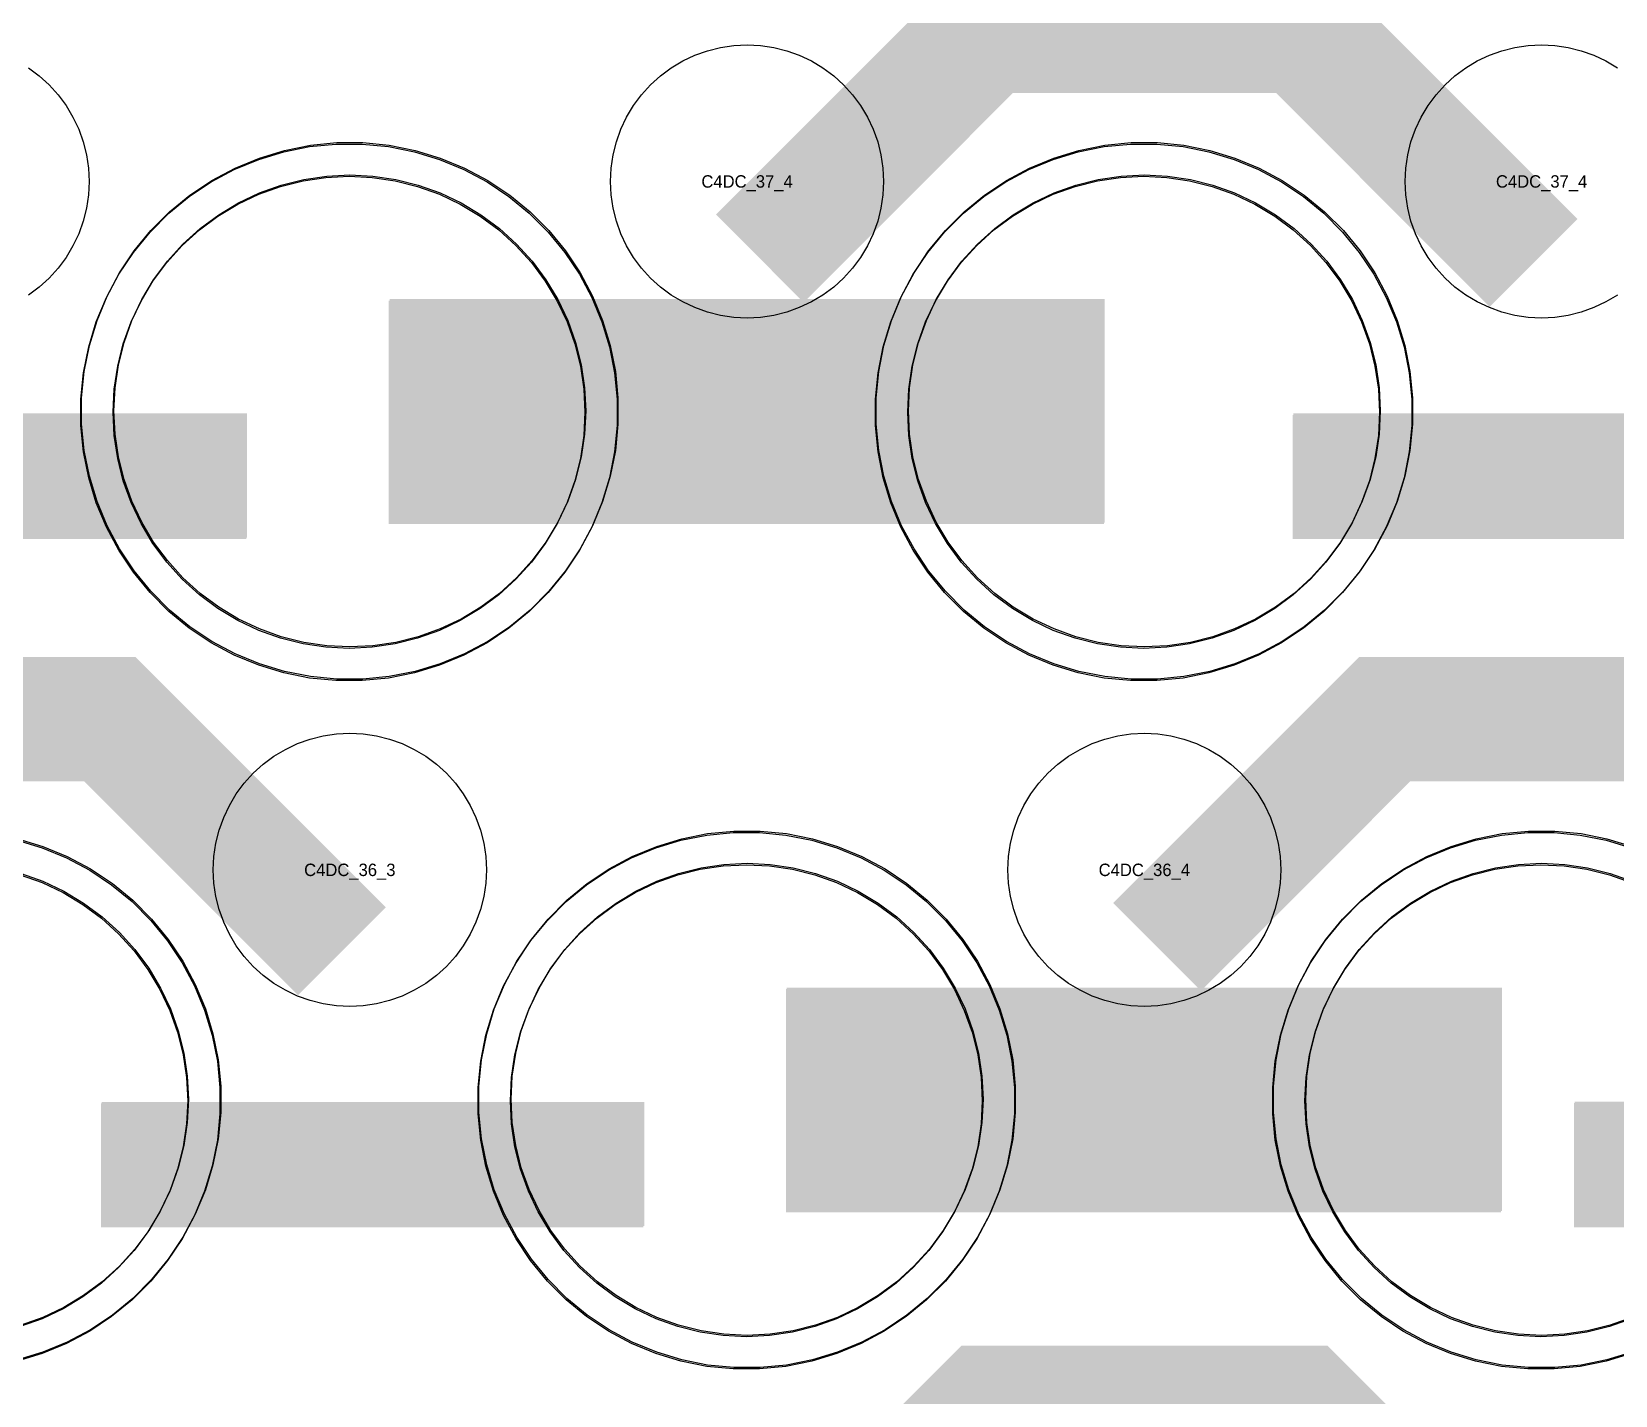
# Model space of a CAD drawing. Extents: x -11880 to 11880, y -14992 to 14992.
# Drawn here: x -10864.1 to -10545.2, y -9910.8 to -9636.4 of the extents above; entities that cross this region are included whole.
import ezdxf
from ezdxf.enums import TextEntityAlignment as Align

# ---------------------------------------------------------------- set-up
doc = ezdxf.new("R2010")
doc.units = 0
doc.header["$MEASUREMENT"] = 0
for name, color, linetype in [('GDS_775_DT_237', 138, 'CONTINUOUS'), ('RDL1_FS', 34, 'CONTINUOUS'), ('RDL_BS', 160, 'CONTINUOUS')]:
    doc.layers.add(name, color=color, linetype=linetype)

msp = doc.modelspace()

# ---------------------------------------------------------------- linework, layer by layer
at = {"layer": 'RDL1_FS', "color": 241, "true_color": 0xf7abae}
for points in [[(-10800.149, -9760.486), (-10804.806, -9760.257), (-10809.417, -9759.573), (-10813.94, -9758.441), (-10818.33, -9756.869), (-10822.544, -9754.877), (-10826.544, -9752.479), (-10830.289, -9749.701), (-10833.743, -9746.571), (-10836.873, -9743.117), (-10839.651, -9739.372), (-10842.049, -9735.372), (-10844.041, -9731.158), (-10845.613, -9726.768), (-10846.745, -9722.245), (-10847.429, -9717.634), (-10847.658, -9712.977), (-10847.429, -9708.32), (-10846.745, -9703.709), (-10845.613, -9699.186), (-10844.041, -9694.796), (-10842.049, -9690.582), (-10839.651, -9686.582), (-10836.873, -9682.837), (-10833.743, -9679.383), (-10830.289, -9676.253), (-10826.544, -9673.475), (-10822.544, -9671.077), (-10818.33, -9669.085), (-10813.94, -9667.513), (-10809.417, -9666.381), (-10804.806, -9665.697), (-10800.149, -9665.468), (-10795.492, -9665.697), (-10790.881, -9666.381), (-10786.358, -9667.513), (-10781.968, -9669.085), (-10777.754, -9671.077), (-10773.754, -9673.475), (-10770.009, -9676.253), (-10766.555, -9679.383), (-10763.425, -9682.837), (-10760.647, -9686.582), (-10758.249, -9690.582), (-10756.257, -9694.796), (-10754.685, -9699.186), (-10753.553, -9703.709), (-10752.869, -9708.32), (-10752.64, -9712.977), (-10752.869, -9717.634), (-10753.553, -9722.245), (-10754.685, -9726.768), (-10756.257, -9731.158), (-10758.249, -9735.372), (-10760.647, -9739.372), (-10763.425, -9743.117), (-10766.555, -9746.571), (-10770.009, -9749.701), (-10773.754, -9752.479), (-10777.754, -9754.877), (-10781.968, -9756.869), (-10786.358, -9758.441), (-10790.881, -9759.573), (-10795.492, -9760.257)], [(-10640.149, -9760.486), (-10644.806, -9760.257), (-10649.417, -9759.573), (-10653.94, -9758.441), (-10658.33, -9756.869), (-10662.544, -9754.877), (-10666.544, -9752.479), (-10670.289, -9749.701), (-10673.743, -9746.571), (-10676.873, -9743.117), (-10679.651, -9739.372), (-10682.049, -9735.372), (-10684.041, -9731.158), (-10685.613, -9726.768), (-10686.745, -9722.245), (-10687.429, -9717.634), (-10687.658, -9712.977), (-10687.429, -9708.32), (-10686.745, -9703.709), (-10685.613, -9699.186), (-10684.041, -9694.796), (-10682.049, -9690.582), (-10679.651, -9686.582), (-10676.873, -9682.837), (-10673.743, -9679.383), (-10670.289, -9676.253), (-10666.544, -9673.475), (-10662.544, -9671.077), (-10658.33, -9669.085), (-10653.94, -9667.513), (-10649.417, -9666.381), (-10644.806, -9665.697), (-10640.149, -9665.468), (-10635.492, -9665.697), (-10630.881, -9666.381), (-10626.358, -9667.513), (-10621.968, -9669.085), (-10617.754, -9671.077), (-10613.754, -9673.475), (-10610.009, -9676.253), (-10606.555, -9679.383), (-10603.425, -9682.837), (-10600.647, -9686.582), (-10598.249, -9690.582), (-10596.257, -9694.796), (-10594.685, -9699.186), (-10593.553, -9703.709), (-10592.869, -9708.32), (-10592.64, -9712.977), (-10592.869, -9717.634), (-10593.553, -9722.245), (-10594.685, -9726.768), (-10596.257, -9731.158), (-10598.249, -9735.372), (-10600.647, -9739.372), (-10603.425, -9743.117), (-10606.555, -9746.571), (-10610.009, -9749.701), (-10613.754, -9752.479), (-10617.754, -9754.877), (-10621.968, -9756.869), (-10626.358, -9758.441), (-10630.881, -9759.573), (-10635.492, -9760.257)], [(-10720.149, -9899.051), (-10724.806, -9898.822), (-10729.417, -9898.138), (-10733.94, -9897.006), (-10738.33, -9895.434), (-10742.544, -9893.442), (-10746.544, -9891.044), (-10750.289, -9888.266), (-10753.743, -9885.136), (-10756.873, -9881.682), (-10759.651, -9877.937), (-10762.049, -9873.937), (-10764.041, -9869.723), (-10765.613, -9865.333), (-10766.745, -9860.81), (-10767.429, -9856.199), (-10767.658, -9851.542), (-10767.429, -9846.885), (-10766.745, -9842.274), (-10765.613, -9837.751), (-10764.041, -9833.361), (-10762.049, -9829.147), (-10759.651, -9825.147), (-10756.873, -9821.402), (-10753.743, -9817.948), (-10750.289, -9814.818), (-10746.544, -9812.04), (-10742.544, -9809.642), (-10738.33, -9807.65), (-10733.94, -9806.078), (-10729.417, -9804.946), (-10724.806, -9804.262), (-10720.149, -9804.033), (-10715.492, -9804.262), (-10710.881, -9804.946), (-10706.358, -9806.078), (-10701.968, -9807.65), (-10697.754, -9809.642), (-10693.754, -9812.04), (-10690.009, -9814.818), (-10686.555, -9817.948), (-10683.425, -9821.402), (-10680.647, -9825.147), (-10678.249, -9829.147), (-10676.257, -9833.361), (-10674.685, -9837.751), (-10673.553, -9842.274), (-10672.869, -9846.885), (-10672.64, -9851.542), (-10672.869, -9856.199), (-10673.553, -9860.81), (-10674.685, -9865.333), (-10676.257, -9869.723), (-10678.249, -9873.937), (-10680.647, -9877.937), (-10683.425, -9881.682), (-10686.555, -9885.136), (-10690.009, -9888.266), (-10693.754, -9891.044), (-10697.754, -9893.442), (-10701.968, -9895.434), (-10706.358, -9897.006), (-10710.881, -9898.138), (-10715.492, -9898.822)]]:
    msp.add_lwpolyline(points, close=True, dxfattribs=at)
at = {"layer": 'RDL1_FS'}
for points in [[(-10800, -9760.204), (-10804.657, -9759.975), (-10809.268, -9759.291), (-10813.791, -9758.159), (-10818.181, -9756.587), (-10822.395, -9754.595), (-10826.395, -9752.197), (-10830.14, -9749.419), (-10833.594, -9746.289), (-10836.724, -9742.835), (-10839.502, -9739.09), (-10841.9, -9735.09), (-10843.892, -9730.876), (-10845.464, -9726.486), (-10846.596, -9721.963), (-10847.28, -9717.352), (-10847.509, -9712.695), (-10847.28, -9708.038), (-10846.596, -9703.427), (-10845.464, -9698.904), (-10843.892, -9694.514), (-10841.9, -9690.3), (-10839.502, -9686.3), (-10836.724, -9682.555), (-10833.594, -9679.101), (-10830.14, -9675.971), (-10826.395, -9673.193), (-10822.395, -9670.795), (-10818.181, -9668.803), (-10813.791, -9667.231), (-10809.268, -9666.099), (-10804.657, -9665.415), (-10800, -9665.186), (-10795.343, -9665.415), (-10790.732, -9666.099), (-10786.209, -9667.231), (-10781.819, -9668.803), (-10777.605, -9670.795), (-10773.605, -9673.193), (-10769.86, -9675.971), (-10766.406, -9679.101), (-10763.276, -9682.555), (-10760.498, -9686.3), (-10758.1, -9690.3), (-10756.108, -9694.514), (-10754.536, -9698.904), (-10753.404, -9703.427), (-10752.72, -9708.038), (-10752.491, -9712.695), (-10752.72, -9717.352), (-10753.404, -9721.963), (-10754.536, -9726.486), (-10756.108, -9730.876), (-10758.1, -9735.09), (-10760.498, -9739.09), (-10763.276, -9742.835), (-10766.406, -9746.289), (-10769.86, -9749.419), (-10773.605, -9752.197), (-10777.605, -9754.595), (-10781.819, -9756.587), (-10786.209, -9758.159), (-10790.732, -9759.291), (-10795.343, -9759.975)], [(-10640, -9760.204), (-10644.657, -9759.975), (-10649.268, -9759.291), (-10653.791, -9758.159), (-10658.181, -9756.587), (-10662.395, -9754.595), (-10666.395, -9752.197), (-10670.14, -9749.419), (-10673.594, -9746.289), (-10676.724, -9742.835), (-10679.502, -9739.09), (-10681.9, -9735.09), (-10683.892, -9730.876), (-10685.464, -9726.486), (-10686.596, -9721.963), (-10687.28, -9717.352), (-10687.509, -9712.695), (-10687.28, -9708.038), (-10686.596, -9703.427), (-10685.464, -9698.904), (-10683.892, -9694.514), (-10681.9, -9690.3), (-10679.502, -9686.3), (-10676.724, -9682.555), (-10673.594, -9679.101), (-10670.14, -9675.971), (-10666.395, -9673.193), (-10662.395, -9670.795), (-10658.181, -9668.803), (-10653.791, -9667.231), (-10649.268, -9666.099), (-10644.657, -9665.415), (-10640, -9665.186), (-10635.343, -9665.415), (-10630.732, -9666.099), (-10626.209, -9667.231), (-10621.819, -9668.803), (-10617.605, -9670.795), (-10613.605, -9673.193), (-10609.86, -9675.971), (-10606.406, -9679.101), (-10603.276, -9682.555), (-10600.498, -9686.3), (-10598.1, -9690.3), (-10596.108, -9694.514), (-10594.536, -9698.904), (-10593.404, -9703.427), (-10592.72, -9708.038), (-10592.491, -9712.695), (-10592.72, -9717.352), (-10593.404, -9721.963), (-10594.536, -9726.486), (-10596.108, -9730.876), (-10598.1, -9735.09), (-10600.498, -9739.09), (-10603.276, -9742.835), (-10606.406, -9746.289), (-10609.86, -9749.419), (-10613.605, -9752.197), (-10617.605, -9754.595), (-10621.819, -9756.587), (-10626.209, -9758.159), (-10630.732, -9759.291), (-10635.343, -9759.975)], [(-10720, -9898.769), (-10724.657, -9898.54), (-10729.268, -9897.856), (-10733.791, -9896.724), (-10738.181, -9895.152), (-10742.395, -9893.16), (-10746.395, -9890.762), (-10750.14, -9887.984), (-10753.594, -9884.854), (-10756.724, -9881.4), (-10759.502, -9877.655), (-10761.9, -9873.655), (-10763.892, -9869.441), (-10765.464, -9865.051), (-10766.596, -9860.528), (-10767.28, -9855.917), (-10767.509, -9851.26), (-10767.28, -9846.603), (-10766.596, -9841.992), (-10765.464, -9837.469), (-10763.892, -9833.079), (-10761.9, -9828.865), (-10759.502, -9824.865), (-10756.724, -9821.12), (-10753.594, -9817.666), (-10750.14, -9814.536), (-10746.395, -9811.758), (-10742.395, -9809.36), (-10738.181, -9807.368), (-10733.791, -9805.796), (-10729.268, -9804.664), (-10724.657, -9803.98), (-10720, -9803.751), (-10715.343, -9803.98), (-10710.732, -9804.664), (-10706.209, -9805.796), (-10701.819, -9807.368), (-10697.605, -9809.36), (-10693.605, -9811.758), (-10689.86, -9814.536), (-10686.406, -9817.666), (-10683.276, -9821.12), (-10680.498, -9824.865), (-10678.1, -9828.865), (-10676.108, -9833.079), (-10674.536, -9837.469), (-10673.404, -9841.992), (-10672.72, -9846.603), (-10672.491, -9851.26), (-10672.72, -9855.917), (-10673.404, -9860.528), (-10674.536, -9865.051), (-10676.108, -9869.441), (-10678.1, -9873.655), (-10680.498, -9877.655), (-10683.276, -9881.4), (-10686.406, -9884.854), (-10689.86, -9887.984), (-10693.605, -9890.762), (-10697.605, -9893.16), (-10701.819, -9895.152), (-10706.209, -9896.724), (-10710.732, -9897.856), (-10715.343, -9898.54)]]:
    msp.add_lwpolyline(points, close=True, dxfattribs=at)
at = {"layer": 'RDL1_FS', "color": 241, "true_color": 0xf7abae}
for points in [[(-10792.147, -9712.977, 45, 45, 0), (-10720.147, -9712.977, 45, 45, 0)], [(-10720.147, -9712.977, 45, 45, 0), (-10648.147, -9712.977, 45, 45, 0)], [(-10712.147, -9851.542, 45, 45, 0), (-10640.147, -9851.542, 45, 45, 0)], [(-10640.147, -9851.542, 45, 45, 0), (-10568.147, -9851.542, 45, 45, 0)]]:
    msp.add_lwpolyline(points, format="xyseb", dxfattribs=at)
at = {"layer": 'RDL1_FS'}
for points in [[(-10791.998, -9712.695, 45, 45, 0), (-10719.998, -9712.695, 45, 45, 0)], [(-10719.998, -9712.695, 45, 45, 0), (-10647.998, -9712.695, 45, 45, 0)], [(-10711.998, -9851.26, 45, 45, 0), (-10639.998, -9851.26, 45, 45, 0)], [(-10639.998, -9851.26, 45, 45, 0), (-10567.998, -9851.26, 45, 45, 0)]]:
    msp.add_lwpolyline(points, format="xyseb", dxfattribs=at)
at = {"layer": 'RDL1_FS', "color": 241, "true_color": 0xf7abae}
for points in [[(-10866.358, -9806.078), (-10861.968, -9807.65), (-10857.754, -9809.642), (-10853.754, -9812.04), (-10850.009, -9814.818), (-10846.555, -9817.948), (-10843.425, -9821.402), (-10840.647, -9825.147), (-10838.249, -9829.147), (-10836.257, -9833.361), (-10834.685, -9837.751), (-10833.553, -9842.274), (-10832.869, -9846.885), (-10832.64, -9851.542), (-10832.869, -9856.199), (-10833.553, -9860.81), (-10834.685, -9865.333), (-10836.257, -9869.723), (-10838.249, -9873.937), (-10840.647, -9877.937), (-10843.425, -9881.682), (-10846.555, -9885.136), (-10850.009, -9888.266), (-10853.754, -9891.044), (-10857.754, -9893.442), (-10861.968, -9895.434), (-10866.358, -9897.006)], [(-10541.968, -9895.434), (-10546.358, -9897.006), (-10550.881, -9898.138), (-10555.492, -9898.822), (-10560.149, -9899.051), (-10564.806, -9898.822), (-10569.417, -9898.138), (-10573.94, -9897.006), (-10578.33, -9895.434), (-10582.544, -9893.442), (-10586.544, -9891.044), (-10590.289, -9888.266), (-10593.743, -9885.136), (-10596.873, -9881.682), (-10599.651, -9877.937), (-10602.049, -9873.937), (-10604.041, -9869.723), (-10605.613, -9865.333), (-10606.745, -9860.81), (-10607.429, -9856.199), (-10607.658, -9851.542), (-10607.429, -9846.885), (-10606.745, -9842.274), (-10605.613, -9837.751), (-10604.041, -9833.361), (-10602.049, -9829.147), (-10599.651, -9825.147), (-10596.873, -9821.402), (-10593.743, -9817.948), (-10590.289, -9814.818), (-10586.544, -9812.04), (-10582.544, -9809.642), (-10578.33, -9807.65), (-10573.94, -9806.078), (-10569.417, -9804.946), (-10564.806, -9804.262), (-10560.149, -9804.033), (-10555.492, -9804.262), (-10550.881, -9804.946), (-10546.358, -9806.078), (-10541.968, -9807.65)]]:
    msp.add_lwpolyline(points, dxfattribs=at)
at = {"layer": 'RDL1_FS'}
for points in [[(-10866.209, -9805.796), (-10861.819, -9807.368), (-10857.605, -9809.36), (-10853.605, -9811.758), (-10849.86, -9814.536), (-10846.406, -9817.666), (-10843.276, -9821.12), (-10840.498, -9824.865), (-10838.1, -9828.865), (-10836.108, -9833.079), (-10834.536, -9837.469), (-10833.404, -9841.992), (-10832.72, -9846.603), (-10832.491, -9851.26), (-10832.72, -9855.917), (-10833.404, -9860.528), (-10834.536, -9865.051), (-10836.108, -9869.441), (-10838.1, -9873.655), (-10840.498, -9877.655), (-10843.276, -9881.4), (-10846.406, -9884.854), (-10849.86, -9887.984), (-10853.605, -9890.762), (-10857.605, -9893.16), (-10861.819, -9895.152), (-10866.209, -9896.724)], [(-10541.819, -9895.152), (-10546.209, -9896.724), (-10550.732, -9897.856), (-10555.343, -9898.54), (-10560, -9898.769), (-10564.657, -9898.54), (-10569.268, -9897.856), (-10573.791, -9896.724), (-10578.181, -9895.152), (-10582.395, -9893.16), (-10586.395, -9890.762), (-10590.14, -9887.984), (-10593.594, -9884.854), (-10596.724, -9881.4), (-10599.502, -9877.655), (-10601.9, -9873.655), (-10603.892, -9869.441), (-10605.464, -9865.051), (-10606.596, -9860.528), (-10607.28, -9855.917), (-10607.509, -9851.26), (-10607.28, -9846.603), (-10606.596, -9841.992), (-10605.464, -9837.469), (-10603.892, -9833.079), (-10601.9, -9828.865), (-10599.502, -9824.865), (-10596.724, -9821.12), (-10593.594, -9817.666), (-10590.14, -9814.536), (-10586.395, -9811.758), (-10582.395, -9809.36), (-10578.181, -9807.368), (-10573.791, -9805.796), (-10569.268, -9804.664), (-10564.657, -9803.98), (-10560, -9803.751), (-10555.343, -9803.98), (-10550.732, -9804.664), (-10546.209, -9805.796), (-10541.819, -9807.368)]]:
    msp.add_lwpolyline(points, dxfattribs=at)
at = {"layer": 'RDL_BS'}
for points in [[(-10717.438, -9682.009, 25, 25, 0), (-10671.623, -9636.194, 25, 25, 0), (-10638.07, -9636.194, 25, 25, 0)], [(-10561.599, -9682.908, 25, 25, 0), (-10608.313, -9636.194, 25, 25, 0), (-10638.071, -9636.194, 25, 25, 0)], [(-10929.984, -9725.708, 25, 25, 0), (-10820.719, -9725.708, 25, 25, 0)], [(-10609.984, -9725.708, 25, 25, 0), (-10500.719, -9725.708, 25, 25, 0)], [(-10801.599, -9821.473, 25, 25, 0), (-10848.313, -9774.759, 25, 25, 0), (-10878.071, -9774.759, 25, 25, 0)], [(-10637.438, -9820.574, 25, 25, 0), (-10591.623, -9774.759, 25, 25, 0), (-10558.07, -9774.759, 25, 25, 0)], [(-10481.599, -9821.473, 25, 25, 0), (-10528.313, -9774.759, 25, 25, 0), (-10558.071, -9774.759, 25, 25, 0)], [(-10849.984, -9864.273, 25, 25, 0), (-10740.719, -9864.273, 25, 25, 0)], [(-10467.5, -9864.248, 25, 25, 0), (-10553.333, -9864.248, 25, 25, 0)], [(-10717.438, -9959.134, 25, 25, 0), (-10671.623, -9913.319, 25, 25, 0), (-10638.07, -9913.319, 25, 25, 0)], [(-10561.599, -9960.033, 25, 25, 0), (-10608.313, -9913.319, 25, 25, 0), (-10638.071, -9913.319, 25, 25, 0)]]:
    msp.add_lwpolyline(points, format="xyseb", dxfattribs=at)
for points in [[(-10720, -9694.001), (-10722.693, -9693.869), (-10725.365, -9693.473), (-10727.984, -9692.816), (-10730.519, -9691.909), (-10732.956, -9690.757), (-10735.28, -9689.364), (-10737.443, -9687.761), (-10739.442, -9685.949), (-10741.254, -9683.95), (-10742.857, -9681.787), (-10744.25, -9679.463), (-10745.402, -9677.026), (-10746.309, -9674.491), (-10746.966, -9671.872), (-10747.362, -9669.2), (-10747.494, -9666.507), (-10747.362, -9663.814), (-10746.966, -9661.142), (-10746.309, -9658.523), (-10745.402, -9655.988), (-10744.25, -9653.551), (-10742.857, -9651.227), (-10741.254, -9649.064), (-10739.442, -9647.065), (-10737.443, -9645.253), (-10735.28, -9643.65), (-10732.956, -9642.257), (-10730.519, -9641.105), (-10727.984, -9640.198), (-10725.365, -9639.541), (-10722.693, -9639.145), (-10720, -9639.013), (-10717.307, -9639.145), (-10714.635, -9639.541), (-10712.016, -9640.198), (-10709.481, -9641.105), (-10707.044, -9642.257), (-10704.72, -9643.65), (-10702.557, -9645.253), (-10700.558, -9647.065), (-10698.746, -9649.064), (-10697.143, -9651.227), (-10695.75, -9653.551), (-10694.598, -9655.988), (-10693.691, -9658.523), (-10693.034, -9661.142), (-10692.638, -9663.814), (-10692.506, -9666.507), (-10692.638, -9669.2), (-10693.034, -9671.872), (-10693.691, -9674.491), (-10694.598, -9677.026), (-10695.75, -9679.463), (-10697.143, -9681.787), (-10698.746, -9683.95), (-10700.558, -9685.949), (-10702.557, -9687.761), (-10704.72, -9689.364), (-10707.044, -9690.757), (-10709.481, -9691.909), (-10712.016, -9692.816), (-10714.635, -9693.473), (-10717.307, -9693.869)], [(-10802.644, -9766.695), (-10807.938, -9766.178), (-10813.165, -9765.132), (-10818.205, -9763.601), (-10823.115, -9761.57), (-10827.777, -9759.078), (-10832.191, -9756.131), (-10836.292, -9752.769), (-10840.074, -9748.987), (-10843.436, -9744.886), (-10846.383, -9740.472), (-10848.875, -9735.81), (-10850.906, -9730.9), (-10852.437, -9725.86), (-10853.483, -9720.633), (-10854, -9715.339), (-10854, -9710.051), (-10853.483, -9704.757), (-10852.437, -9699.53), (-10850.906, -9694.49), (-10848.875, -9689.58), (-10846.383, -9684.918), (-10843.436, -9680.504), (-10840.074, -9676.403), (-10836.292, -9672.621), (-10832.191, -9669.259), (-10827.777, -9666.312), (-10823.115, -9663.82), (-10818.205, -9661.789), (-10813.165, -9660.258), (-10807.938, -9659.212), (-10802.644, -9658.695), (-10797.356, -9658.695), (-10792.062, -9659.212), (-10786.835, -9660.258), (-10781.795, -9661.789), (-10776.885, -9663.82), (-10772.223, -9666.312), (-10767.809, -9669.259), (-10763.708, -9672.621), (-10759.926, -9676.403), (-10756.564, -9680.504), (-10753.617, -9684.918), (-10751.125, -9689.58), (-10749.094, -9694.49), (-10747.563, -9699.53), (-10746.517, -9704.757), (-10746, -9710.051), (-10746, -9715.339), (-10746.517, -9720.633), (-10747.563, -9725.86), (-10749.094, -9730.9), (-10751.125, -9735.81), (-10753.617, -9740.472), (-10756.564, -9744.886), (-10759.926, -9748.987), (-10763.708, -9752.769), (-10767.809, -9756.131), (-10772.223, -9759.078), (-10776.885, -9761.57), (-10781.795, -9763.601), (-10786.835, -9765.132), (-10792.062, -9766.178), (-10797.356, -9766.695)], [(-10642.644, -9766.695), (-10647.938, -9766.178), (-10653.165, -9765.132), (-10658.205, -9763.601), (-10663.115, -9761.57), (-10667.777, -9759.078), (-10672.191, -9756.131), (-10676.292, -9752.769), (-10680.074, -9748.987), (-10683.436, -9744.886), (-10686.383, -9740.472), (-10688.875, -9735.81), (-10690.906, -9730.9), (-10692.437, -9725.86), (-10693.483, -9720.633), (-10694, -9715.339), (-10694, -9710.051), (-10693.483, -9704.757), (-10692.437, -9699.53), (-10690.906, -9694.49), (-10688.875, -9689.58), (-10686.383, -9684.918), (-10683.436, -9680.504), (-10680.074, -9676.403), (-10676.292, -9672.621), (-10672.191, -9669.259), (-10667.777, -9666.312), (-10663.115, -9663.82), (-10658.205, -9661.789), (-10653.165, -9660.258), (-10647.938, -9659.212), (-10642.644, -9658.695), (-10637.356, -9658.695), (-10632.062, -9659.212), (-10626.835, -9660.258), (-10621.795, -9661.789), (-10616.885, -9663.82), (-10612.223, -9666.312), (-10607.809, -9669.259), (-10603.708, -9672.621), (-10599.926, -9676.403), (-10596.564, -9680.504), (-10593.617, -9684.918), (-10591.125, -9689.58), (-10589.094, -9694.49), (-10587.563, -9699.53), (-10586.517, -9704.757), (-10586, -9710.051), (-10586, -9715.339), (-10586.517, -9720.633), (-10587.563, -9725.86), (-10589.094, -9730.9), (-10591.125, -9735.81), (-10593.617, -9740.472), (-10596.564, -9744.886), (-10599.926, -9748.987), (-10603.708, -9752.769), (-10607.809, -9756.131), (-10612.223, -9759.078), (-10616.885, -9761.57), (-10621.795, -9763.601), (-10626.835, -9765.132), (-10632.062, -9766.178), (-10637.356, -9766.695)], [(-10800, -9832.566), (-10802.693, -9832.434), (-10805.365, -9832.038), (-10807.984, -9831.381), (-10810.519, -9830.474), (-10812.956, -9829.322), (-10815.28, -9827.929), (-10817.443, -9826.326), (-10819.442, -9824.514), (-10821.254, -9822.515), (-10822.857, -9820.352), (-10824.25, -9818.028), (-10825.402, -9815.591), (-10826.309, -9813.056), (-10826.966, -9810.437), (-10827.362, -9807.765), (-10827.494, -9805.072), (-10827.362, -9802.379), (-10826.966, -9799.707), (-10826.309, -9797.088), (-10825.402, -9794.553), (-10824.25, -9792.116), (-10822.857, -9789.792), (-10821.254, -9787.629), (-10819.442, -9785.63), (-10817.443, -9783.818), (-10815.28, -9782.215), (-10812.956, -9780.822), (-10810.519, -9779.67), (-10807.984, -9778.763), (-10805.365, -9778.106), (-10802.693, -9777.71), (-10800, -9777.578), (-10797.307, -9777.71), (-10794.635, -9778.106), (-10792.016, -9778.763), (-10789.481, -9779.67), (-10787.044, -9780.822), (-10784.72, -9782.215), (-10782.557, -9783.818), (-10780.558, -9785.63), (-10778.746, -9787.629), (-10777.143, -9789.792), (-10775.75, -9792.116), (-10774.598, -9794.553), (-10773.691, -9797.088), (-10773.034, -9799.707), (-10772.638, -9802.379), (-10772.506, -9805.072), (-10772.638, -9807.765), (-10773.034, -9810.437), (-10773.691, -9813.056), (-10774.598, -9815.591), (-10775.75, -9818.028), (-10777.143, -9820.352), (-10778.746, -9822.515), (-10780.558, -9824.514), (-10782.557, -9826.326), (-10784.72, -9827.929), (-10787.044, -9829.322), (-10789.481, -9830.474), (-10792.016, -9831.381), (-10794.635, -9832.038), (-10797.307, -9832.434)], [(-10640, -9832.566), (-10642.693, -9832.434), (-10645.365, -9832.038), (-10647.984, -9831.381), (-10650.519, -9830.474), (-10652.956, -9829.322), (-10655.28, -9827.929), (-10657.443, -9826.326), (-10659.442, -9824.514), (-10661.254, -9822.515), (-10662.857, -9820.352), (-10664.25, -9818.028), (-10665.402, -9815.591), (-10666.309, -9813.056), (-10666.966, -9810.437), (-10667.362, -9807.765), (-10667.494, -9805.072), (-10667.362, -9802.379), (-10666.966, -9799.707), (-10666.309, -9797.088), (-10665.402, -9794.553), (-10664.25, -9792.116), (-10662.857, -9789.792), (-10661.254, -9787.629), (-10659.442, -9785.63), (-10657.443, -9783.818), (-10655.28, -9782.215), (-10652.956, -9780.822), (-10650.519, -9779.67), (-10647.984, -9778.763), (-10645.365, -9778.106), (-10642.693, -9777.71), (-10640, -9777.578), (-10637.307, -9777.71), (-10634.635, -9778.106), (-10632.016, -9778.763), (-10629.481, -9779.67), (-10627.044, -9780.822), (-10624.72, -9782.215), (-10622.557, -9783.818), (-10620.558, -9785.63), (-10618.746, -9787.629), (-10617.143, -9789.792), (-10615.75, -9792.116), (-10614.598, -9794.553), (-10613.691, -9797.088), (-10613.034, -9799.707), (-10612.638, -9802.379), (-10612.506, -9805.072), (-10612.638, -9807.765), (-10613.034, -9810.437), (-10613.691, -9813.056), (-10614.598, -9815.591), (-10615.75, -9818.028), (-10617.143, -9820.352), (-10618.746, -9822.515), (-10620.558, -9824.514), (-10622.557, -9826.326), (-10624.72, -9827.929), (-10627.044, -9829.322), (-10629.481, -9830.474), (-10632.016, -9831.381), (-10634.635, -9832.038), (-10637.307, -9832.434)], [(-10722.644, -9905.26), (-10727.938, -9904.743), (-10733.165, -9903.697), (-10738.205, -9902.166), (-10743.115, -9900.135), (-10747.777, -9897.643), (-10752.191, -9894.696), (-10756.292, -9891.334), (-10760.074, -9887.552), (-10763.436, -9883.451), (-10766.383, -9879.037), (-10768.875, -9874.375), (-10770.906, -9869.465), (-10772.437, -9864.425), (-10773.483, -9859.198), (-10774, -9853.904), (-10774, -9848.616), (-10773.483, -9843.322), (-10772.437, -9838.095), (-10770.906, -9833.055), (-10768.875, -9828.145), (-10766.383, -9823.483), (-10763.436, -9819.069), (-10760.074, -9814.968), (-10756.292, -9811.186), (-10752.191, -9807.824), (-10747.777, -9804.877), (-10743.115, -9802.385), (-10738.205, -9800.354), (-10733.165, -9798.823), (-10727.938, -9797.777), (-10722.644, -9797.26), (-10717.356, -9797.26), (-10712.062, -9797.777), (-10706.835, -9798.823), (-10701.795, -9800.354), (-10696.885, -9802.385), (-10692.223, -9804.877), (-10687.809, -9807.824), (-10683.708, -9811.186), (-10679.926, -9814.968), (-10676.564, -9819.069), (-10673.617, -9823.483), (-10671.125, -9828.145), (-10669.094, -9833.055), (-10667.563, -9838.095), (-10666.517, -9843.322), (-10666, -9848.616), (-10666, -9853.904), (-10666.517, -9859.198), (-10667.563, -9864.425), (-10669.094, -9869.465), (-10671.125, -9874.375), (-10673.617, -9879.037), (-10676.564, -9883.451), (-10679.926, -9887.552), (-10683.708, -9891.334), (-10687.809, -9894.696), (-10692.223, -9897.643), (-10696.885, -9900.135), (-10701.795, -9902.166), (-10706.835, -9903.697), (-10712.062, -9904.743), (-10717.356, -9905.26)]]:
    msp.add_lwpolyline(points, close=True, dxfattribs=at)
for points in [[(-10544.72, -9689.364), (-10547.044, -9690.757), (-10549.481, -9691.909), (-10552.016, -9692.816), (-10554.635, -9693.473), (-10557.307, -9693.869), (-10560, -9694.001), (-10562.693, -9693.869), (-10565.365, -9693.473), (-10567.984, -9692.816), (-10570.519, -9691.909), (-10572.956, -9690.757), (-10575.28, -9689.364), (-10577.443, -9687.761), (-10579.442, -9685.949), (-10581.254, -9683.95), (-10582.857, -9681.787), (-10584.25, -9679.463), (-10585.402, -9677.026), (-10586.309, -9674.491), (-10586.966, -9671.872), (-10587.362, -9669.2), (-10587.494, -9666.507), (-10587.362, -9663.814), (-10586.966, -9661.142), (-10586.309, -9658.523), (-10585.402, -9655.988), (-10584.25, -9653.551), (-10582.857, -9651.227), (-10581.254, -9649.064), (-10579.442, -9647.065), (-10577.443, -9645.253), (-10575.28, -9643.65), (-10572.956, -9642.257), (-10570.519, -9641.105), (-10567.984, -9640.198), (-10565.365, -9639.541), (-10562.693, -9639.145), (-10560, -9639.013), (-10557.307, -9639.145), (-10554.635, -9639.541), (-10552.016, -9640.198), (-10549.481, -9641.105), (-10547.044, -9642.257), (-10544.72, -9643.65)], [(-10864.72, -9643.65), (-10862.557, -9645.253), (-10860.558, -9647.065), (-10858.746, -9649.064), (-10857.143, -9651.227), (-10855.75, -9653.551), (-10854.598, -9655.988), (-10853.691, -9658.523), (-10853.034, -9661.142), (-10852.638, -9663.814), (-10852.506, -9666.507), (-10852.638, -9669.2), (-10853.034, -9671.872), (-10853.691, -9674.491), (-10854.598, -9677.026), (-10855.75, -9679.463), (-10857.143, -9681.787), (-10858.746, -9683.95), (-10860.558, -9685.949), (-10862.557, -9687.761), (-10864.72, -9689.364)], [(-10866.835, -9798.823), (-10861.795, -9800.354), (-10856.885, -9802.385), (-10852.223, -9804.877), (-10847.809, -9807.824), (-10843.708, -9811.186), (-10839.926, -9814.968), (-10836.564, -9819.069), (-10833.617, -9823.483), (-10831.125, -9828.145), (-10829.094, -9833.055), (-10827.563, -9838.095), (-10826.517, -9843.322), (-10826, -9848.616), (-10826, -9853.904), (-10826.517, -9859.198), (-10827.563, -9864.425), (-10829.094, -9869.465), (-10831.125, -9874.375), (-10833.617, -9879.037), (-10836.564, -9883.451), (-10839.926, -9887.552), (-10843.708, -9891.334), (-10847.809, -9894.696), (-10852.223, -9897.643), (-10856.885, -9900.135), (-10861.795, -9902.166), (-10866.835, -9903.697)], [(-10541.795, -9902.166), (-10546.835, -9903.697), (-10552.062, -9904.743), (-10557.356, -9905.26), (-10562.644, -9905.26), (-10567.938, -9904.743), (-10573.165, -9903.697), (-10578.205, -9902.166), (-10583.115, -9900.135), (-10587.777, -9897.643), (-10592.191, -9894.696), (-10596.292, -9891.334), (-10600.074, -9887.552), (-10603.436, -9883.451), (-10606.383, -9879.037), (-10608.875, -9874.375), (-10610.906, -9869.465), (-10612.437, -9864.425), (-10613.483, -9859.198), (-10614, -9853.904), (-10614, -9848.616), (-10613.483, -9843.322), (-10612.437, -9838.095), (-10610.906, -9833.055), (-10608.875, -9828.145), (-10606.383, -9823.483), (-10603.436, -9819.069), (-10600.074, -9814.968), (-10596.292, -9811.186), (-10592.191, -9807.824), (-10587.777, -9804.877), (-10583.115, -9802.385), (-10578.205, -9800.354), (-10573.165, -9798.823), (-10567.938, -9797.777), (-10562.644, -9797.26), (-10557.356, -9797.26), (-10552.062, -9797.777), (-10546.835, -9798.823), (-10541.795, -9800.354)]]:
    msp.add_lwpolyline(points, dxfattribs=at)
at = {"layer": 'RDL_BS', "color": 241, "true_color": 0xf7abae}
for points in [[(-10802.793, -9766.977), (-10808.087, -9766.46), (-10813.314, -9765.414), (-10818.354, -9763.883), (-10823.264, -9761.852), (-10827.926, -9759.36), (-10832.34, -9756.413), (-10836.441, -9753.051), (-10840.223, -9749.269), (-10843.585, -9745.168), (-10846.532, -9740.754), (-10849.024, -9736.092), (-10851.055, -9731.182), (-10852.586, -9726.142), (-10853.632, -9720.915), (-10854.149, -9715.621), (-10854.149, -9710.333), (-10853.632, -9705.039), (-10852.586, -9699.812), (-10851.055, -9694.772), (-10849.024, -9689.862), (-10846.532, -9685.2), (-10843.585, -9680.786), (-10840.223, -9676.685), (-10836.441, -9672.903), (-10832.34, -9669.541), (-10827.926, -9666.594), (-10823.264, -9664.102), (-10818.354, -9662.071), (-10813.314, -9660.54), (-10808.087, -9659.494), (-10802.793, -9658.977), (-10797.505, -9658.977), (-10792.211, -9659.494), (-10786.984, -9660.54), (-10781.944, -9662.071), (-10777.034, -9664.102), (-10772.372, -9666.594), (-10767.958, -9669.541), (-10763.857, -9672.903), (-10760.075, -9676.685), (-10756.713, -9680.786), (-10753.766, -9685.2), (-10751.274, -9689.862), (-10749.243, -9694.772), (-10747.712, -9699.812), (-10746.666, -9705.039), (-10746.149, -9710.333), (-10746.149, -9715.621), (-10746.666, -9720.915), (-10747.712, -9726.142), (-10749.243, -9731.182), (-10751.274, -9736.092), (-10753.766, -9740.754), (-10756.713, -9745.168), (-10760.075, -9749.269), (-10763.857, -9753.051), (-10767.958, -9756.413), (-10772.372, -9759.36), (-10777.034, -9761.852), (-10781.944, -9763.883), (-10786.984, -9765.414), (-10792.211, -9766.46), (-10797.505, -9766.977)], [(-10642.793, -9766.977), (-10648.087, -9766.46), (-10653.314, -9765.414), (-10658.354, -9763.883), (-10663.264, -9761.852), (-10667.926, -9759.36), (-10672.34, -9756.413), (-10676.441, -9753.051), (-10680.223, -9749.269), (-10683.585, -9745.168), (-10686.532, -9740.754), (-10689.024, -9736.092), (-10691.055, -9731.182), (-10692.586, -9726.142), (-10693.632, -9720.915), (-10694.149, -9715.621), (-10694.149, -9710.333), (-10693.632, -9705.039), (-10692.586, -9699.812), (-10691.055, -9694.772), (-10689.024, -9689.862), (-10686.532, -9685.2), (-10683.585, -9680.786), (-10680.223, -9676.685), (-10676.441, -9672.903), (-10672.34, -9669.541), (-10667.926, -9666.594), (-10663.264, -9664.102), (-10658.354, -9662.071), (-10653.314, -9660.54), (-10648.087, -9659.494), (-10642.793, -9658.977), (-10637.505, -9658.977), (-10632.211, -9659.494), (-10626.984, -9660.54), (-10621.944, -9662.071), (-10617.034, -9664.102), (-10612.372, -9666.594), (-10607.958, -9669.541), (-10603.857, -9672.903), (-10600.075, -9676.685), (-10596.713, -9680.786), (-10593.766, -9685.2), (-10591.274, -9689.862), (-10589.243, -9694.772), (-10587.712, -9699.812), (-10586.666, -9705.039), (-10586.149, -9710.333), (-10586.149, -9715.621), (-10586.666, -9720.915), (-10587.712, -9726.142), (-10589.243, -9731.182), (-10591.274, -9736.092), (-10593.766, -9740.754), (-10596.713, -9745.168), (-10600.075, -9749.269), (-10603.857, -9753.051), (-10607.958, -9756.413), (-10612.372, -9759.36), (-10617.034, -9761.852), (-10621.944, -9763.883), (-10626.984, -9765.414), (-10632.211, -9766.46), (-10637.505, -9766.977)], [(-10722.793, -9905.542), (-10728.087, -9905.025), (-10733.314, -9903.979), (-10738.354, -9902.448), (-10743.264, -9900.417), (-10747.926, -9897.925), (-10752.34, -9894.978), (-10756.441, -9891.616), (-10760.223, -9887.834), (-10763.585, -9883.733), (-10766.532, -9879.319), (-10769.024, -9874.657), (-10771.055, -9869.747), (-10772.586, -9864.707), (-10773.632, -9859.48), (-10774.149, -9854.186), (-10774.149, -9848.898), (-10773.632, -9843.604), (-10772.586, -9838.377), (-10771.055, -9833.337), (-10769.024, -9828.427), (-10766.532, -9823.765), (-10763.585, -9819.351), (-10760.223, -9815.25), (-10756.441, -9811.468), (-10752.34, -9808.106), (-10747.926, -9805.159), (-10743.264, -9802.667), (-10738.354, -9800.636), (-10733.314, -9799.105), (-10728.087, -9798.059), (-10722.793, -9797.542), (-10717.505, -9797.542), (-10712.211, -9798.059), (-10706.984, -9799.105), (-10701.944, -9800.636), (-10697.034, -9802.667), (-10692.372, -9805.159), (-10687.958, -9808.106), (-10683.857, -9811.468), (-10680.075, -9815.25), (-10676.713, -9819.351), (-10673.766, -9823.765), (-10671.274, -9828.427), (-10669.243, -9833.337), (-10667.712, -9838.377), (-10666.666, -9843.604), (-10666.149, -9848.898), (-10666.149, -9854.186), (-10666.666, -9859.48), (-10667.712, -9864.707), (-10669.243, -9869.747), (-10671.274, -9874.657), (-10673.766, -9879.319), (-10676.713, -9883.733), (-10680.075, -9887.834), (-10683.857, -9891.616), (-10687.958, -9894.978), (-10692.372, -9897.925), (-10697.034, -9900.417), (-10701.944, -9902.448), (-10706.984, -9903.979), (-10712.211, -9905.025), (-10717.505, -9905.542)]]:
    msp.add_lwpolyline(points, close=True, dxfattribs=at)
for points in [[(-10930.133, -9725.99, 25, 25, 0), (-10820.868, -9725.99, 25, 25, 0)], [(-10610.133, -9725.99, 25, 25, 0), (-10500.868, -9725.99, 25, 25, 0)], [(-10850.133, -9864.555, 25, 25, 0), (-10740.868, -9864.555, 25, 25, 0)], [(-10467.649, -9864.53, 25, 25, 0), (-10553.482, -9864.53, 25, 25, 0)]]:
    msp.add_lwpolyline(points, format="xyseb", dxfattribs=at)
for points in [[(-10866.984, -9799.105), (-10861.944, -9800.636), (-10857.034, -9802.667), (-10852.372, -9805.159), (-10847.958, -9808.106), (-10843.857, -9811.468), (-10840.075, -9815.25), (-10836.713, -9819.351), (-10833.766, -9823.765), (-10831.274, -9828.427), (-10829.243, -9833.337), (-10827.712, -9838.377), (-10826.666, -9843.604), (-10826.149, -9848.898), (-10826.149, -9854.186), (-10826.666, -9859.48), (-10827.712, -9864.707), (-10829.243, -9869.747), (-10831.274, -9874.657), (-10833.766, -9879.319), (-10836.713, -9883.733), (-10840.075, -9887.834), (-10843.857, -9891.616), (-10847.958, -9894.978), (-10852.372, -9897.925), (-10857.034, -9900.417), (-10861.944, -9902.448), (-10866.984, -9903.979)], [(-10541.944, -9902.448), (-10546.984, -9903.979), (-10552.211, -9905.025), (-10557.505, -9905.542), (-10562.793, -9905.542), (-10568.087, -9905.025), (-10573.314, -9903.979), (-10578.354, -9902.448), (-10583.264, -9900.417), (-10587.926, -9897.925), (-10592.34, -9894.978), (-10596.441, -9891.616), (-10600.223, -9887.834), (-10603.585, -9883.733), (-10606.532, -9879.319), (-10609.024, -9874.657), (-10611.055, -9869.747), (-10612.586, -9864.707), (-10613.632, -9859.48), (-10614.149, -9854.186), (-10614.149, -9848.898), (-10613.632, -9843.604), (-10612.586, -9838.377), (-10611.055, -9833.337), (-10609.024, -9828.427), (-10606.532, -9823.765), (-10603.585, -9819.351), (-10600.223, -9815.25), (-10596.441, -9811.468), (-10592.34, -9808.106), (-10587.926, -9805.159), (-10583.264, -9802.667), (-10578.354, -9800.636), (-10573.314, -9799.105), (-10568.087, -9798.059), (-10562.793, -9797.542), (-10557.505, -9797.542), (-10552.211, -9798.059), (-10546.984, -9799.105), (-10541.944, -9800.636)]]:
    msp.add_lwpolyline(points, dxfattribs=at)

# ---------------------------------------------------------------- texts
at = {"layer": 'GDS_775_DT_237'}
for s, p in [('C4DC_37_4', (-10720, -9666.507)), ('C4DC_37_4', (-10720, -9666.507)), ('C4DC_37_4', (-10560, -9666.507)), ('C4DC_37_4', (-10560, -9666.507)), ('C4DC_36_3', (-10800, -9805.072)), ('C4DC_36_3', (-10800, -9805.072)), ('C4DC_36_4', (-10640, -9805.072)), ('C4DC_36_4', (-10640, -9805.072))]:
    msp.add_text(s, height=2.5, dxfattribs=at).set_placement(p, align=Align.MIDDLE_CENTER)

doc.saveas('drawing.dxf')
